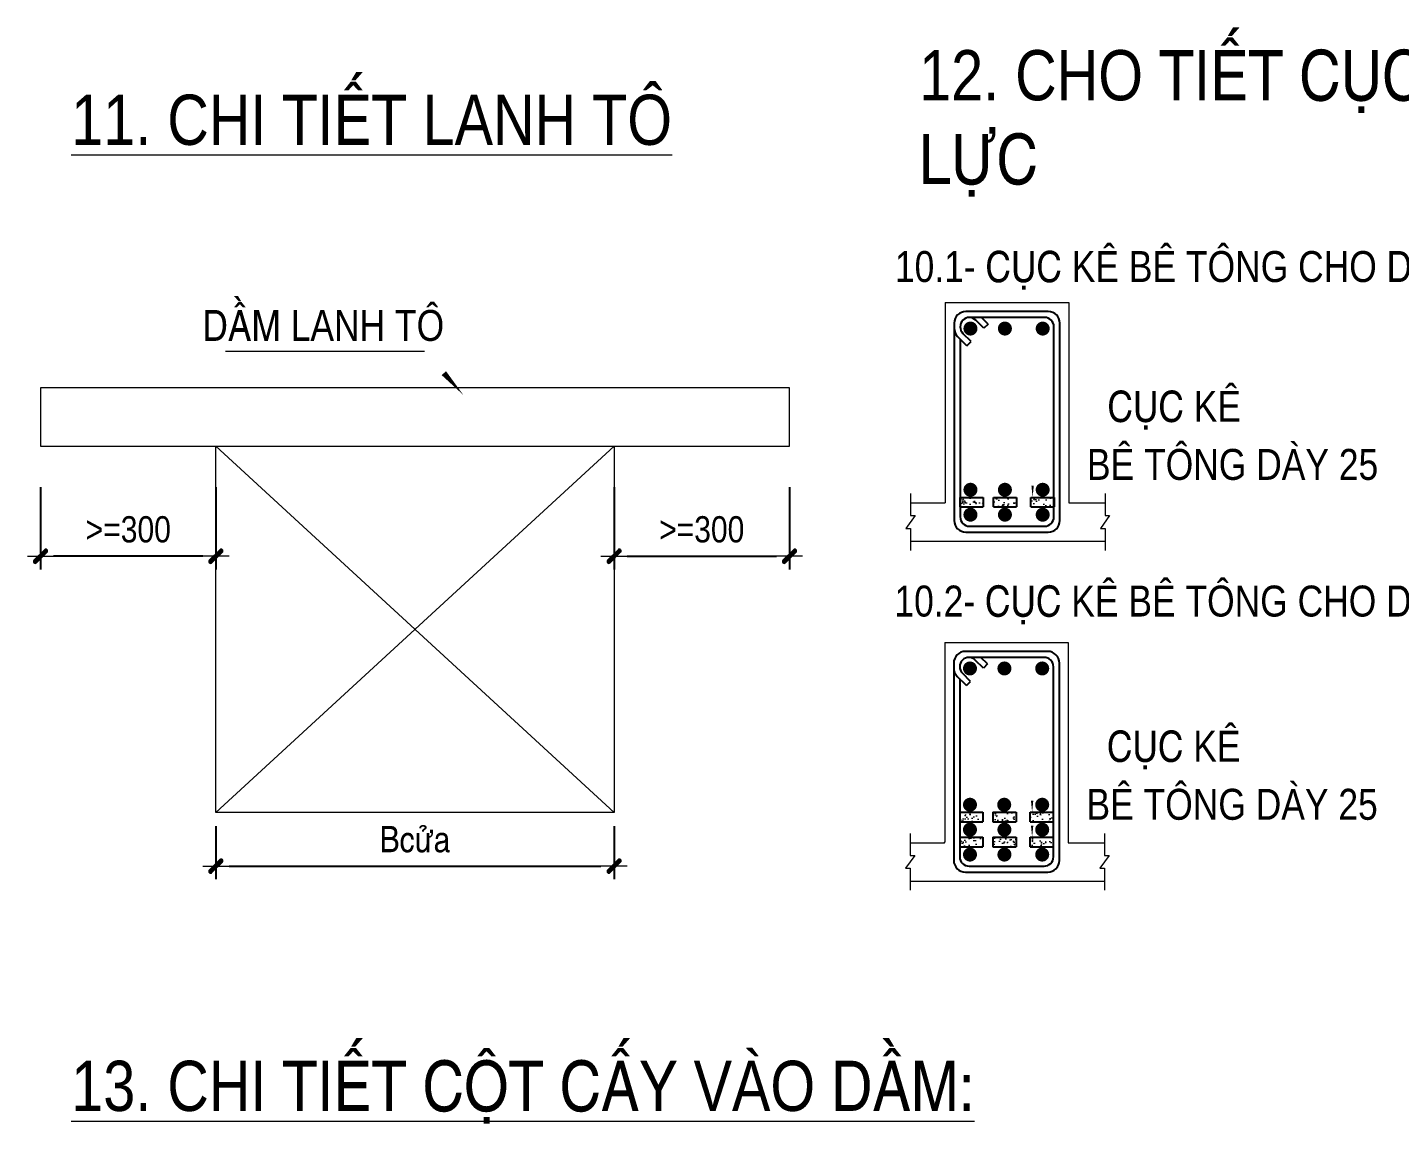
# Model space of a CAD drawing. Header units: millimetres. Extents: x -88960 to 836140, y 175458 to 320791.
# Drawn here: x 12312 to 22773, y 196127 to 204486 of the extents above; entities that cross this region are included whole.
import ezdxf
from ezdxf.enums import TextEntityAlignment as Align

# ---------------------------------------------------------------- set-up
doc = ezdxf.new("R2010")
doc.units = ezdxf.units.MM
doc.header["$LTSCALE"] = 1000
doc.layers.get('DEFPOINTS').update_dxf_attribs({"linetype": 'CONTINUOUS'})
for name, color, linetype, lineweight in [('CDAI', 6, 'CONTINUOUS', 25), ('CHUNHO', 1, 'CONTINUOUS', 13), ('CTHEP', 4, 'CONTINUOUS', 50), ('DBAO', 2, 'CONTINUOUS', 13), ('DGIONG', 4, 'CONTINUOUS', 13), ('HATCH', 253, 'CONTINUOUS', 5), ('KTH', 154, 'CONTINUOUS', 15), ('STICK', 1, 'CONTINUOUS', 9), ('TEXT', 1, 'CONTINUOUS', 15)]:
    doc.layers.add(name, color=color, linetype=linetype, lineweight=lineweight)
doc.styles.add('Star-HelCon', font='VHELVCN_0.TTF')
doc.styles.add('TTP-HelCon', font='VHELVCN_0.TTF')
doc.dimstyles.new('Star-100', dxfattribs={"dimscale": 100, "dimtxt": 2, "dimasz": 1, "dimexe": 1, "dimexo": 0.0625, "dimgap": 0.09, "dimtad": 0, "dimtoh": 1, "dimdec": 4, "dimrnd": 1, "dimdsep": 46, "dimtxsty": 'Star-HelCon', "dimblk": 'Stick', "dimcen": 0.09, "dimdle": 1.5, "dimclrd": 256, "dimclre": 256, "dimclrt": 7, "dimadec": 0, "dimazin": 0, "dimtfac": 1, "dimtdec": 4, "dimtix": 1, "dimtmove": 0, "dimatfit": 3, "dimfxl": 0.18, "dimtvp": 1, "dimtolj": 1, "dimtzin": 0, "dimarcsym": 2})
pattern_1 = [(50, (-137556299.04, -554506.46), (101.443542146, -8.875159955), [10.6074, -116.6814]), (355, (-137556299.04, -554506.46), (-19.623878616, 106.38403785), [8.48592, -93.34512]), (100.45144446, (-137556290.59, -554507.2), (81.81966321, 97.5088768), [9.014902835, -99.163931184]), (46.1842, (-137556299.04, -554478.17), (150.94207588, -23.40972292), [15.9111, -175.0221]), (96.63563549, (-137556286.46, -554480.12), (132.1911083, 137.77154194), [13.52236189, -148.7459805]), (351.18416399, (-137556299.04, -554478.17), (132.19110821, 137.77154187), [12.72888, -140.01768014]), (21, (-137556284.9, -554485.24), (84.421758195, -56.943194945), [10.6074, -116.6814]), (326, (-137556284.9, -554485.24), (34.412574024, 102.55942117), [8.48592, -93.34512]), (71.45144474, (-137556277.86, -554489.99), (118.834331186, 45.616226004), [9.01490255, -99.163931184]), (37.5, (-137556299.04, -554506.457), (1.719792657, 47.081843535), [0, -92.213664, 0, -94.75944, 0, -93.6987]), (7.5, (-137556299.04, -554506.457), (37.20645082, 55.782437235), [0, -54.027024, 0, -90.092184, 0, -35.71158]), (327.5, (-137556330.58, -554506.457), (75.499574793, -3.189980619), [0, -35.358, 0, -110.31696, 0, -146.38212]), (317.5, (-137556344.72, -554506.46), (82.481186302, 14.15804786), [0, -45.9654, 0, -73.261776, 0, -103.95252])]
pattern_2 = [(50, (-137556298.3, -554220.16), (101.443542146, -8.875159955), [10.6074, -116.6814]), (355, (-137556298.3, -554220.16), (-19.623878616, 106.38403785), [8.48592, -93.34512]), (100.45144446, (-137556289.85, -554220.9), (81.81966321, 97.5088768), [9.014902835, -99.163931184]), (46.1842, (-137556298.3, -554191.88), (150.94207588, -23.40972292), [15.9111, -175.0221]), (96.63563549, (-137556285.72, -554193.83), (132.1911083, 137.77154194), [13.52236189, -148.7459805]), (351.18416399, (-137556298.3, -554191.88), (132.19110821, 137.77154187), [12.72888, -140.01768014]), (21, (-137556284.16, -554198.95), (84.421758195, -56.943194945), [10.6074, -116.6814]), (326, (-137556284.16, -554198.95), (34.412574024, 102.55942117), [8.48592, -93.34512]), (71.45144474, (-137556277.12, -554203.69), (118.834331186, 45.616226004), [9.01490255, -99.163931184]), (37.5, (-137556298.3, -554220.164), (1.719792657, 47.081843535), [0, -92.213664, 0, -94.75944, 0, -93.6987]), (7.5, (-137556298.3, -554220.164), (37.20645082, 55.782437235), [0, -54.027024, 0, -90.092184, 0, -35.71158]), (327.5, (-137556329.84, -554220.164), (75.499574793, -3.189980619), [0, -35.358, 0, -110.31696, 0, -146.38212]), (317.5, (-137556343.98, -554220.164), (82.481186302, 14.15804786), [0, -45.9654, 0, -73.261776, 0, -103.95252])]

# ---------------------------------------------------------------- blocks, each defined once
blk = doc.blocks.new('Stick')
at = {"layer": 'STICK'}
h = blk.add_hatch(color=256, dxfattribs=at)
edge = h.paths.add_edge_path()
edge.add_line((0.3, 0.5), (-0.5, -0.3))
edge.add_arc((-0.4, -0.4), 0.141, 135, 315)
edge.add_line((-0.3, -0.5), (0.5, 0.3))
edge.add_arc((0.4, 0.4), 0.141, 315, 495)
blk.add_line((1, 0), (-1, 0), dxfattribs=at)
blk.add_lwpolyline([(0.3, 0.5), (-0.5, -0.3, 1), (-0.3, -0.5), (0.5, 0.3, 1), (0.3, 0.5, 1)], format="xyb", dxfattribs=at)
blk = doc.blocks.new('*D601')
at = {"layer": 'DEFPOINTS', "color": 0, "transparency": 16777216}
for p in [(16785, 200987), (18122, 200987), (18122, 200453)]:
    blk.add_point(p, dxfattribs=at)
at = {"layer": 'KTH', "lineweight": -2, "transparency": 16777216}
for p, q in [((16785, 200981), (16785, 200353)), ((18122, 200981), (18122, 200353)), ((16885, 200453), (18022, 200453))]:
    blk.add_line(p, q, dxfattribs=at)
at = {"layer": 'KTH', "lineweight": -2, "transparency": 16777216, "xscale": 100, "yscale": 100, "zscale": 100, "rotation": 180}
blk.add_blockref('Stick', (16785, 200453), dxfattribs=at)
at = {"layer": 'KTH', "lineweight": -2, "transparency": 16777216, "xscale": 100, "yscale": 100, "zscale": 100}
blk.add_blockref('Stick', (18122, 200453), dxfattribs=at)
at = {"layer": 'KTH', "color": 7, "transparency": 16777216, "insert": (17453, 200657), "char_height": 200, "attachment_point": 5, "style": 'Star-HelCon'}
blk.add_mtext('\\A1;>=300', dxfattribs=at)
blk = doc.blocks.new('*D602')
at = {"layer": 'DEFPOINTS', "color": 0, "transparency": 16777216}
for p in [(13749, 198401), (16785, 198401), (16785, 198090)]:
    blk.add_point(p, dxfattribs=at)
at = {"layer": 'KTH', "lineweight": -2, "transparency": 16777216}
for p, q in [((13749, 198394), (13749, 197990)), ((16785, 198394), (16785, 197990)), ((13849, 198090), (16685, 198090))]:
    blk.add_line(p, q, dxfattribs=at)
at = {"layer": 'KTH', "lineweight": -2, "transparency": 16777216, "xscale": 100, "yscale": 100, "zscale": 100, "rotation": 180}
blk.add_blockref('Stick', (13749, 198090), dxfattribs=at)
at = {"layer": 'KTH', "lineweight": -2, "transparency": 16777216, "xscale": 100, "yscale": 100, "zscale": 100}
blk.add_blockref('Stick', (16785, 198090), dxfattribs=at)
at = {"layer": 'KTH', "color": 7, "transparency": 16777216, "insert": (15267, 198294), "char_height": 200, "attachment_point": 5, "style": 'Star-HelCon'}
blk.add_mtext('\\A1;Bcöûa', dxfattribs=at)
blk = doc.blocks.new('*D668')
at = {"layer": 'DEFPOINTS', "color": 0, "transparency": 16777216}
for p in [(12412, 200987), (13749, 200987), (12412, 200453)]:
    blk.add_point(p, dxfattribs=at)
at = {"layer": 'KTH', "lineweight": -2, "transparency": 16777216}
for p, q in [((12412, 200981), (12412, 200353)), ((13749, 200981), (13749, 200353)), ((13649, 200453), (12512, 200453))]:
    blk.add_line(p, q, dxfattribs=at)
at = {"layer": 'KTH', "lineweight": -2, "transparency": 16777216, "xscale": 100, "yscale": 100, "zscale": 100, "rotation": 180}
blk.add_blockref('Stick', (12412, 200453), dxfattribs=at)
at = {"layer": 'KTH', "lineweight": -2, "transparency": 16777216, "xscale": 100, "yscale": 100, "zscale": 100}
blk.add_blockref('Stick', (13749, 200453), dxfattribs=at)
at = {"layer": 'KTH', "color": 7, "transparency": 16777216, "insert": (13081, 200657), "char_height": 200, "attachment_point": 5, "style": 'Star-HelCon'}
blk.add_mtext('\\A1;>=300', dxfattribs=at)

msp = doc.modelspace()

# ---------------------------------------------------------------- hatches: boundary and pattern name
at = {"layer": 'HATCH'}
h = msp.add_hatch(dxfattribs=at)
h.set_pattern_fill('AR-CONC', color=256, scale=14.1432, style=0)
h.set_pattern_definition(pattern_1)
h.paths.add_polyline_path([(19599.9216, 200829.37302), (19599.9216, 200902.05155), (19423.1316, 200902.05155), (19423.1316, 200829.37302)])
h = msp.add_hatch(dxfattribs=at)
h.set_pattern_fill('AR-CONC', color=256, scale=14.1432, style=0)
h.set_pattern_definition(pattern_1)
h.paths.add_polyline_path([(19853.08842, 200829.37302), (19853.08842, 200902.05155), (19676.29842, 200902.05155), (19676.29842, 200829.37302)])
h = msp.add_hatch(dxfattribs=at)
h.set_pattern_fill('AR-CONC', color=256, scale=14.1432, style=0)
h.set_pattern_definition(pattern_1)
h.paths.add_polyline_path([(20138.7654, 200829.37302), (20138.7654, 200902.05155), (19961.9754, 200902.05155), (19961.9754, 200829.37302)])
h = msp.add_hatch(dxfattribs=at)
h.set_pattern_fill('AR-CONC', color=256, scale=14.1432, style=0)
h.set_pattern_definition(pattern_2)
h.paths.add_polyline_path([(19596.22165, 198427.43915), (19596.22165, 198500.11768), (19419.43165, 198500.11768), (19419.43165, 198427.43915)])
h = msp.add_hatch(dxfattribs=at)
h.set_pattern_fill('AR-CONC', color=256, scale=14.1432, style=0)
h.set_pattern_definition(pattern_2)
h.paths.add_polyline_path([(19849.38847, 198427.43915), (19849.38847, 198500.11768), (19672.59847, 198500.11768), (19672.59847, 198427.43915)])
h = msp.add_hatch(dxfattribs=at)
h.set_pattern_fill('AR-CONC', color=256, scale=14.1432, style=0)
h.set_pattern_definition(pattern_2)
h.paths.add_polyline_path([(20135.06545, 198427.43915), (20135.06545, 198500.11768), (19958.27545, 198500.11768), (19958.27545, 198427.43915)])
h = msp.add_hatch(dxfattribs=at)
h.set_pattern_fill('AR-CONC', color=256, scale=14.1432, style=0)
h.set_pattern_definition(pattern_2)
h.paths.add_polyline_path([(19596.22165, 198237.40431), (19596.22165, 198310.08284), (19419.43165, 198310.08284), (19419.43165, 198237.40431)])
h = msp.add_hatch(dxfattribs=at)
h.set_pattern_fill('AR-CONC', color=256, scale=14.1432, style=0)
h.set_pattern_definition(pattern_2)
h.paths.add_polyline_path([(19849.38847, 198237.40431), (19849.38847, 198310.08284), (19672.59847, 198310.08284), (19672.59847, 198237.40431)])
h = msp.add_hatch(dxfattribs=at)
h.set_pattern_fill('AR-CONC', color=256, scale=14.1432, style=0)
h.set_pattern_definition(pattern_2)
h.paths.add_polyline_path([(20135.06545, 198237.40431), (20135.06545, 198310.08284), (19958.27545, 198310.08284), (19958.27545, 198237.40431)])

# ---------------------------------------------------------------- linework, layer by layer
at = {"layer": 'CDAI'}
for p, q in [((20094.72333, 202319.39706), (19466.99745, 202319.39706)), ((19378.19872, 202230.59833), (19378.19872, 200724.98297)), ((19378.19872, 202230.59833), (19378.19872, 202191.26001)), ((20066.90694, 202273.82093), (19491.85351, 202273.82093)), ((19603.86522, 202191.23453), (19542.08566, 202253.01409)), ((19636.09241, 202223.46173), (19585.73321, 202273.82093)), ((19636.09241, 202223.46173), (19603.86522, 202191.23453)), ((20183.52206, 200724.98297), (20183.52206, 202230.59833)), ((19474.13405, 202058.54304), (19404.20726, 202128.46983)), ((19423.77485, 202108.90224), (19423.77485, 200752.79923)), ((19506.36125, 202090.77023), (19444.58169, 202152.54979)), ((20137.94592, 200752.79935), (20137.94592, 202202.78194)), ((19474.13405, 202058.54304), (19506.36125, 202090.77023)), ((19423.1316, 200902.05155), (19599.9216, 200902.05155)), ((19423.1316, 200829.37302), (19423.1316, 200902.05155)), ((19599.9216, 200902.05155), (19599.9216, 200829.37302)), ((19676.29842, 200902.05155), (19853.08842, 200902.05155)), ((19676.29842, 200829.37302), (19676.29842, 200902.05155)), ((19853.08842, 200902.05155), (19853.08842, 200829.37302)), ((19961.9754, 200902.05155), (20138.7654, 200902.05155)), ((19961.9754, 200829.37302), (19961.9754, 200902.05155)), ((20138.7654, 200902.05155), (20138.7654, 200829.37302)), ((19423.1316, 200829.37302), (19599.9216, 200829.37302)), ((19676.29842, 200829.37302), (19853.08842, 200829.37302)), ((19961.9754, 200829.37302), (20138.7654, 200829.37302)), ((19494.81384, 200681.76037), (20066.90694, 200681.76037)), ((19466.99745, 200636.18423), (20094.72333, 200636.18423)), ((20091.02338, 199727.42835), (19463.2975, 199727.42835)), ((19374.49877, 199638.62962), (19374.49877, 198500.11768)), ((19374.49877, 199638.62962), (19374.49877, 199599.2913)), ((20063.20699, 199681.85221), (19488.15357, 199681.85221)), ((19600.16527, 199599.26582), (19538.38571, 199661.04538)), ((19632.39247, 199631.49301), (19582.03327, 199681.85221)), ((19632.39247, 199631.49301), (19600.16527, 199599.26582)), ((20134.24598, 198160.83064), (20134.24598, 199610.81323)), ((20179.82211, 198133.01425), (20179.82211, 199638.62962)), ((19470.4341, 199466.57433), (19400.50731, 199536.50112)), ((19420.0749, 199516.93353), (19420.0749, 198160.83064)), ((19502.6613, 199498.80152), (19440.88174, 199560.58108)), ((19470.4341, 199466.57433), (19502.6613, 199498.80152)), ((19374.49877, 198544.29367), (19374.49877, 198133.01425)), ((19419.43165, 198500.11768), (19596.22165, 198500.11768)), ((19420.0749, 198539.75089), (19420.0749, 198536.35755)), ((19596.22165, 198500.11768), (19596.22165, 198427.43915)), ((19672.59847, 198500.11768), (19849.38847, 198500.11768)), ((19672.59847, 198500.11768), (19672.59847, 198427.43915)), ((19849.38847, 198500.11768), (19849.38847, 198427.43915)), ((19958.27545, 198500.11768), (20135.06545, 198500.11768)), ((19958.27545, 198427.43915), (19958.27545, 198500.11768)), ((20134.24598, 198536.35755), (20134.24598, 198539.75089)), ((19419.43165, 198427.43915), (19596.22165, 198427.43915)), ((19672.59847, 198427.43915), (19849.38847, 198427.43915)), ((19958.27545, 198427.43915), (20135.06545, 198427.43915)), ((19419.43165, 198310.08284), (19596.22165, 198310.08284)), ((19419.43165, 198237.40431), (19596.22165, 198237.40431)), ((19596.22165, 198310.08284), (19596.22165, 198237.40431)), ((19672.59847, 198310.08284), (19849.38847, 198310.08284)), ((19672.59847, 198310.08284), (19672.59847, 198237.40431)), ((19672.59847, 198237.40431), (19849.38847, 198237.40431)), ((19849.38847, 198310.08284), (19849.38847, 198237.40431)), ((19958.27545, 198310.08284), (20135.06545, 198310.08284)), ((19958.27545, 198237.40431), (19958.27545, 198310.08284)), ((19958.27545, 198237.40431), (20135.06545, 198237.40431)), ((19463.2975, 198044.21552), (20091.02338, 198044.21552)), ((19491.11389, 198089.79166), (20063.20699, 198089.79166))]:
    msp.add_line(p, q, dxfattribs=at)
for centre, radius, start, end in [((19466.99745, 202230.59833), 88.79873, 90, 180), ((19466.99745, 202230.59833), 88.79873, 90, 180), ((20094.72333, 202230.59833), 88.79873, 0, 90), ((19494.81384, 202202.78194), 71.03899, 90, 180), ((19491.85351, 202202.78194), 71.03899, 45.000000708, 90), ((20066.90694, 202202.78194), 71.03899, 0, 90), ((19466.99745, 202191.26001), 88.79873, 180, 225.000000708), ((19494.81384, 202202.78194), 71.03899, 180, 225.000000708), ((19494.81384, 200752.79935), 71.03899, 180, 270), ((20066.90694, 200752.79935), 71.03899, 270, 0), ((19466.99745, 200724.98297), 88.79873, 180, 270), ((20094.72333, 200724.98297), 88.79873, 270, 0), ((19463.2975, 199638.62962), 88.79873, 90, 180), ((19463.2975, 199638.62962), 88.79873, 90, 180), ((20091.02338, 199638.62962), 88.79873, 0, 90), ((19463.2975, 199599.2913), 88.79873, 180, 225.000000708), ((19491.11389, 199610.81323), 71.03899, 90, 180), ((19491.11389, 199610.81323), 71.03899, 180, 225.000000708), ((19488.15357, 199610.81323), 71.03899, 45.000000708, 90), ((20063.20699, 199610.81323), 71.03899, 0, 90), ((19302.03169, 198272.81307), 4.43994, 270, 0), ((19463.2975, 198133.01425), 88.79873, 180, 270), ((19491.11389, 198160.83064), 71.03899, 180, 270), ((20063.20699, 198160.83064), 71.03899, 270, 0), ((20091.02338, 198133.01425), 88.79873, 270, 0)]:
    msp.add_arc(centre, radius, start, end, dxfattribs=at)
at = {"layer": 'CTHEP', "const_width": 53.27924}
for points in [[(19475.18141, 202189.12362, -1), (19528.46065, 202189.12362, -1)], [(19737.80418, 202189.12362, -1), (19791.08342, 202189.12362, -1)], [(20025.84194, 202189.12362, -1), (20079.12118, 202189.12362, -1)], [(19475.18141, 200959.88586, 1), (19528.46065, 200959.88586, 1)], [(19737.80418, 200959.88586, 1), (19791.08342, 200959.88586, 1)], [(20025.84194, 200959.88586, 1), (20079.12118, 200959.88586, 1)], [(19475.18141, 200769.85102, 1), (19528.46065, 200769.85102, 1)], [(19737.80418, 200769.85102, 1), (19791.08342, 200769.85102, 1)], [(20025.84194, 200769.85102, 1), (20079.12118, 200769.85102, 1)], [(19471.48146, 199597.1549, -1), (19524.7607, 199597.1549, -1)], [(19734.10423, 199597.1549, -1), (19787.38347, 199597.1549, -1)], [(20022.14199, 199597.1549, -1), (20075.42123, 199597.1549, -1)], [(19471.48146, 198557.95199, 1), (19524.7607, 198557.95199, 1)], [(19732.42681, 198557.95199, 1), (19785.70605, 198557.95199, 1)], [(20022.14199, 198557.95199, 1), (20075.42123, 198557.95199, 1)], [(19471.48146, 198367.91715, 1), (19524.7607, 198367.91715, 1)], [(19734.10423, 198367.91715, 1), (19787.38347, 198367.91715, 1)], [(20022.14199, 198367.91715, 1), (20075.42123, 198367.91715, 1)], [(19471.48146, 198177.88231, 1), (19524.7607, 198177.88231, 1)], [(19734.10423, 198177.88231, 1), (19787.38347, 198177.88231, 1)], [(20022.14199, 198177.88231, 1), (20075.42123, 198177.88231, 1)]]:
    msp.add_lwpolyline(points, format="xyb", close=True, dxfattribs=at)
at = {"layer": 'DBAO'}
for p, q in [((19310.17157, 202387.42421), (19310.17157, 200860.34184)), ((19310.17157, 202387.42421), (20251.5492, 202387.42421)), ((20251.5492, 202387.42421), (20251.5492, 200860.34184)), ((19044.94694, 200860.34184), (19310.17157, 200860.34184)), ((20251.5492, 200860.34184), (20527.56773, 200860.34184)), ((19044.94694, 200568.15709), (20527.56773, 200568.15709)), ((19306.47162, 199795.45549), (19306.47162, 198272.81307)), ((19306.47162, 199795.45549), (20247.84926, 199795.45549)), ((20247.84926, 199795.45549), (20247.84926, 198268.37313)), ((19041.24699, 198268.37313), (19302.03169, 198268.37313)), ((20247.84926, 198268.37313), (20523.86778, 198268.37313)), ((19041.24699, 197976.18838), (20523.86778, 197976.18838))]:
    msp.add_line(p, q, dxfattribs=at)
for points in [[(16785.11399, 201291.58109), (18121.64639, 201291.58109), (18121.64639, 201737.09189), (12412.28275, 201737.09189), (12412.28275, 201291.58109), (13748.81515, 201291.58109)], [(19044.94694, 200931.05784), (19044.94694, 200762.94692), (19080.30494, 200762.94692), (19009.58894, 200665.55201), (19044.94694, 200665.55201), (19044.94694, 200497.44109)], [(20527.56773, 200931.05784), (20527.56773, 200762.94692), (20562.92573, 200762.94692), (20492.20973, 200665.55201), (20527.56773, 200665.55201), (20527.56773, 200497.44109)], [(19041.24699, 198339.08913), (19041.24699, 198170.97821), (19076.60499, 198170.97821), (19005.88899, 198073.5833), (19041.24699, 198073.5833), (19041.24699, 197905.47238)], [(20523.86778, 198339.08913), (20523.86778, 198170.97821), (20559.22578, 198170.97821), (20488.50978, 198073.5833), (20523.86778, 198073.5833), (20523.86778, 197905.47238)]]:
    msp.add_lwpolyline(points, dxfattribs=at)
msp.add_lwpolyline([(13748.81515, 201291.58109), (16785.11399, 201291.58109), (16785.11399, 198499.24922), (13748.81515, 198499.24922)], close=True, dxfattribs=at)
at = {"layer": 'DGIONG'}
for p, q in [((15338.71815, 202015.0254), (13821.09814, 202015.0254)), ((13748.81515, 198499.24922), (16785.11399, 201291.58109)), ((13748.81515, 201291.58109), (16785.11399, 198499.24922))]:
    msp.add_line(p, q, dxfattribs=at)
for points in [[(15338.71815, 202015.0254, 0, 0, 0), (15635.08532, 201683.23442, 0, 44.55108, 0), (15486.92722, 201849.10138, 44.55108, 44.55108, 0)], [(22561.32087, 201405.08476, 0, 0, 0), (19975.71719, 201405.08476, 0, 0, 0), (19975.71719, 200902.05155, 0, 17.679, 0), (19975.71719, 200990.44655, 17.679, 17.679, 0)], [(22557.62092, 198813.11605, 0, 0, 0), (19972.01724, 198813.11605, 0, 0, 0), (19972.01724, 198310.08284, 0, 17.679, 0), (19972.01724, 198398.47784, 17.679, 17.679, 0)], [(19972.01724, 198813.11605, 0, 0, 0), (19972.01724, 198500.11768, 0, 17.679, 0), (19972.01724, 198588.51268, 17.679, 17.679, 0)]]:
    msp.add_lwpolyline(points, format="xyseb", dxfattribs=at)

# ---------------------------------------------------------------- texts
at = {"layer": 'CHUNHO', "style": 'TTP-HelCon'}
msp.add_text('DAÀM LANH TOÂ', height=235.72, dxfattribs=at).set_placement((14567.89536, 202095.21735), align=Align.CENTER)
at = {"layer": 'CHUNHO', "style": 'Star-HelCon'}
for s, p in [('CUÏC KEÂ', (21055.4296, 201598.59697)), ('BEÂ TOÂNG DAØY 25', (21500.36905, 201183.50258)), ('CUÏC KEÂ', (21051.72965, 199006.62826)), ('BEÂ TOÂNG DAØY 25', (21496.6691, 198591.53387))]:
    msp.add_text(s, height=235.72, dxfattribs=at).set_placement(p, align=Align.MIDDLE)
at = {"layer": 'TEXT', "color": 2, "style": 'TTP-HelCon'}
for s, p in [('%%U11. CHI TIEÁT LANH TOÂ', (12646.41385, 203590.11863)), ('%%U13. CHI TIEÁT COÄT CAÁY VAØO DAÀM:', (12646.41385, 196222.69352))]:
    msp.add_text(s, height=383.045, dxfattribs=at).set_placement(p)
at = {"layer": 'TEXT', "style": 'TTP-HelCon'}
for s, p in [('10.1- CUÏC KEÂ BEÂ TOÂNG CHO DAÀM COÙ 2 LÔÙP THEÙP', (18925.85137, 202662.27761)), ('10.2- CUÏC KEÂ BEÂ TOÂNG CHO DAÀM COÙ 3 LÔÙP THEÙP', (18922.15142, 200111.1973))]:
    msp.add_text(s, height=235.72, dxfattribs=at).set_placement(p, align=Align.MIDDLE_LEFT)
at = {"layer": 'TEXT', "color": 2, "insert": (19110.64149, 204312.7561), "char_height": 383.045, "width": 10748.3005087, "attachment_point": 1, "style": 'TTP-HelCon'}
msp.add_mtext('12. CHO TIEÁT CUÏC KEÂ BEÂ TOÂNG TAÙCH THEÙP CHÒU LÖÏC', dxfattribs=at)

# ---------------------------------------------------------------- dimensions: what is measured, and where the dimension line sits
at = {"layer": 'KTH'}
dim = msp.add_linear_dim(base=(12412.28275, 200452.60583), p1=(13748.81515, 200987.21879), p2=(12412.28275, 200987.21879), angle=180, text='>=300', dimstyle='Star-100', dxfattribs=at)
dim.commit()
dim.dimension.update_dxf_attribs({"geometry": '*D668', "text_midpoint": (13080.54895, 200656.8725)})
for base, p1, p2, text, picture, middle in [((18121.64639, 200452.60583), (16785.11399, 200987.21879), (18121.64639, 200987.21879), '>=300', '*D601', (17453.38019, 200656.8725)), ((16785.11399, 198089.52506), (13748.81515, 198400.57009), (16785.11399, 198400.57009), 'Bcöûa', '*D602', (15266.96457, 198293.79173))]:
    dim = msp.add_linear_dim(base=base, p1=p1, p2=p2, text=text, dimstyle='Star-100', dxfattribs=at)
    dim.commit()
    dim.dimension.update_dxf_attribs({"geometry": picture, "text_midpoint": middle})

doc.saveas('drawing.dxf')
